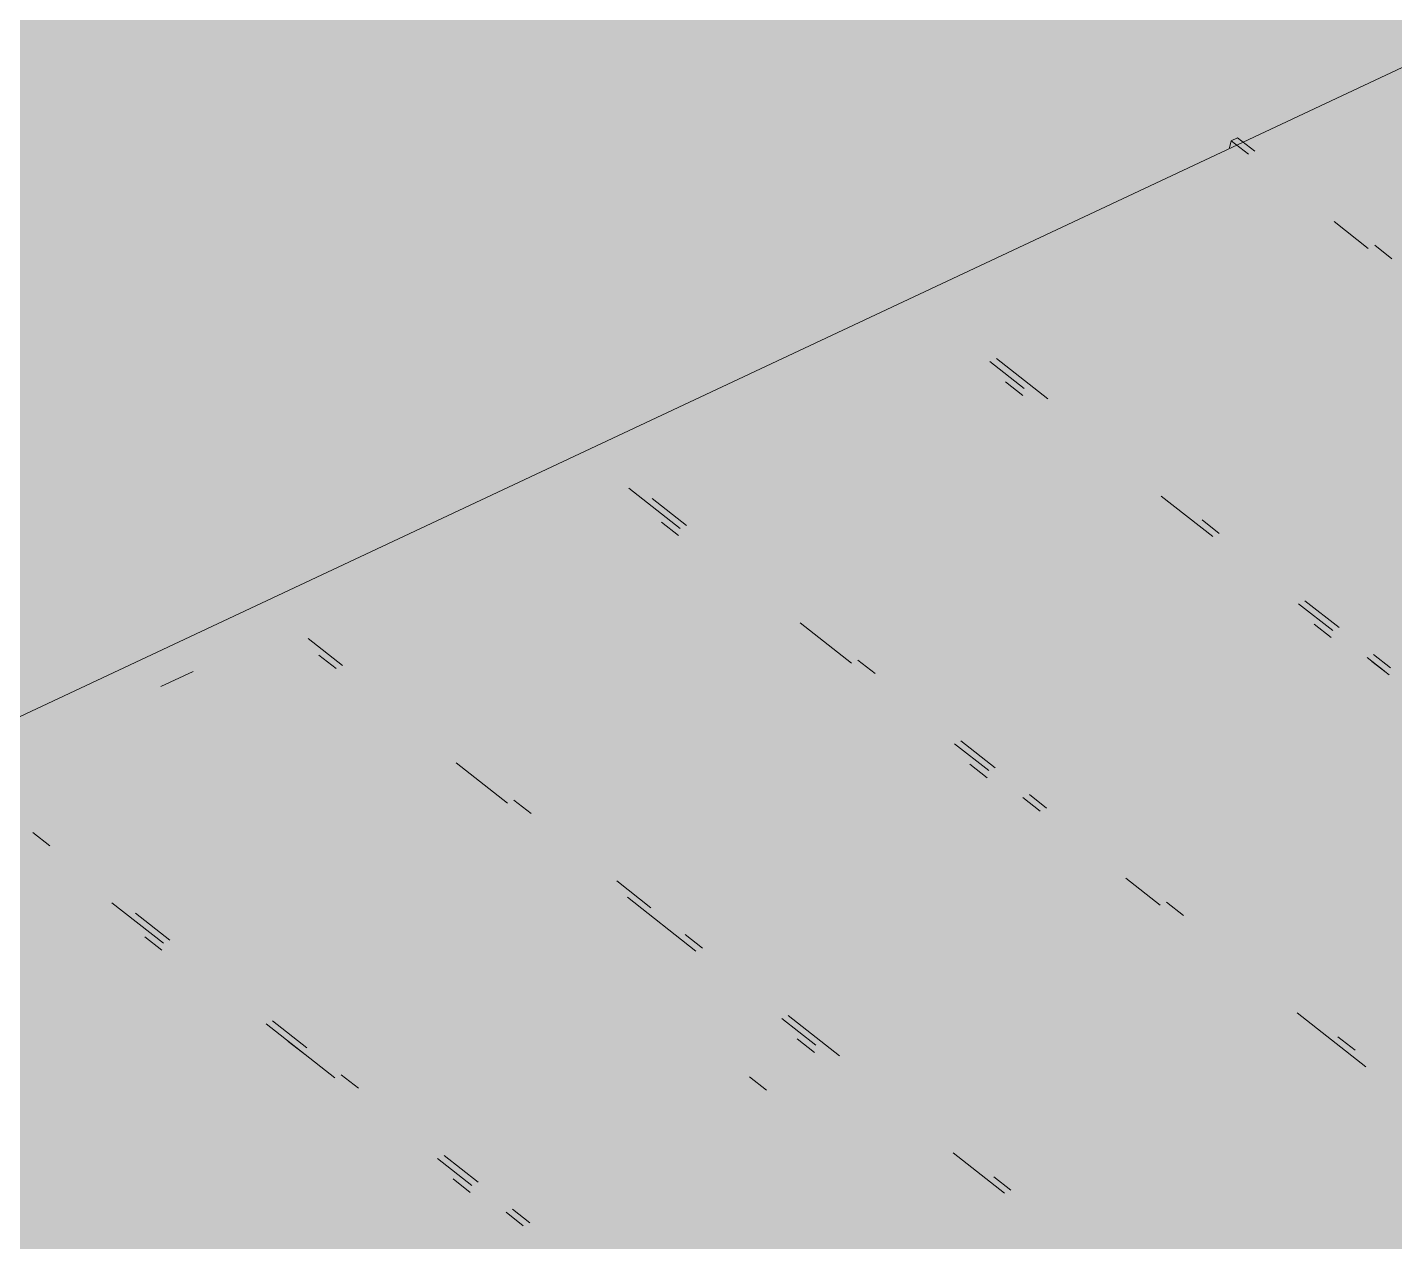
# Model space of a CAD drawing. Header units: millimetres. Extents: x 5 to 1315, y 5 to 292.
# Drawn here: x 1187.166 to 1189.825, y 81.026 to 83.386 of the extents above; entities that cross this region are included whole.
import ezdxf

# ---------------------------------------------------------------- set-up
doc = ezdxf.new("R2010")
doc.units = ezdxf.units.MM
doc.layers.add('EXISTING', color=7, linetype='Continuous')
doc.layers.add('IMAGES', color=7, linetype='Continuous')

# ---------------------------------------------------------------- blocks, each defined once
blk = doc.blocks.new('SHEET_03')
at = {"layer": 'EXISTING', "color": 250, "lineweight": 9}
for p, q in [((286.3719, 81.6806), (290.1862, 83.4713)), ((289.5037, 83.1522), (289.5067, 83.1659)), ((289.5067, 83.1659), (289.5192, 83.1717)), ((289.5067, 83.1659), (289.5401, 83.1397)), ((289.5526, 83.1456), (289.5192, 83.1717)), ((289.7067, 83.0089), (289.7734, 82.9566)), ((289.8192, 82.9363), (289.7858, 82.9625)), ((289.0377, 82.7366), (289.1043, 82.6843)), ((289.1501, 82.664), (289.0502, 82.7425)), ((289.1013, 82.6706), (289.0679, 82.6968)), ((288.3353, 82.4905), (288.4353, 82.412)), ((289.3709, 82.475), (289.4709, 82.3966)), ((288.4478, 82.4179), (288.3811, 82.4702)), ((288.4322, 82.3983), (288.3989, 82.4245)), ((289.4834, 82.4024), (289.4501, 82.4286)), ((289.6375, 82.2658), (289.7042, 82.2135)), ((289.7167, 82.2193), (289.65, 82.2716)), ((288.6686, 82.2289), (288.7686, 82.1504)), ((289.7011, 82.1998), (289.6678, 82.2259)), ((287.7787, 82.1456), (287.7121, 82.1979)), ((287.7329, 82.1659), (287.7663, 82.1397)), ((288.8144, 82.1301), (288.781, 82.1563)), ((289.7709, 82.1611), (289.8042, 82.135)), ((289.8136, 82.1272), (289.7803, 82.1533)), ((289.8167, 82.1408), (289.7833, 82.167)), ((287.4257, 82.1046), (287.4881, 82.1339)), ((288.9685, 81.9935), (289.0352, 81.9412)), ((289.0477, 81.947), (288.981, 81.9993)), ((287.9995, 81.9566), (288.0995, 81.8781)), ((289.0321, 81.9275), (288.9988, 81.9536)), ((289.1018, 81.8888), (289.1351, 81.8627)), ((289.1476, 81.8685), (289.1143, 81.8947)), ((288.1453, 81.8578), (288.112, 81.884)), ((287.2097, 81.7948), (287.1764, 81.821)), ((288.3786, 81.6747), (288.312, 81.7271)), ((289.3018, 81.7319), (289.3684, 81.6796)), ((287.3305, 81.6843), (287.4305, 81.6059)), ((288.3328, 81.695), (288.4661, 81.5904)), ((289.4142, 81.6593), (289.3809, 81.6854)), ((287.443, 81.6117), (287.3763, 81.664)), ((288.4786, 81.5963), (288.4453, 81.6224)), ((287.4274, 81.5922), (287.3941, 81.6183)), ((288.7452, 81.387), (288.6452, 81.4655)), ((289.635, 81.4703), (289.7684, 81.3657)), ((287.6304, 81.4489), (287.7637, 81.3443)), ((287.7096, 81.4024), (287.6429, 81.4548)), ((288.6327, 81.4596), (288.6994, 81.4073)), ((287.7065, 81.3888), (287.6732, 81.4149)), ((288.6963, 81.3936), (288.663, 81.4198)), ((289.7475, 81.3977), (289.7142, 81.4238)), ((287.8096, 81.324), (287.7762, 81.3501)), ((288.6032, 81.3198), (288.5699, 81.3459)), ((288.966, 81.198), (289.066, 81.1195)), ((287.9637, 81.1873), (288.0304, 81.135)), ((288.0428, 81.1409), (287.9762, 81.1932)), ((288.0273, 81.1213), (287.994, 81.1475)), ((289.0785, 81.1254), (289.0451, 81.1516)), ((288.1428, 81.0624), (288.1095, 81.0885)), ((288.097, 81.0827), (288.1303, 81.0565))]:
    blk.add_line(p, q, dxfattribs=at)
at = {"layer": 'IMAGES', "color": 7}
for points in [[(286.3473, 83.3856), (288.66, 83.3856), (286.3473, 83.482), (288.66, 83.482)], [(288.66, 83.3856), (288.7564, 83.3856), (288.66, 83.482), (288.7564, 83.482)], [(288.7564, 83.3856), (289.3345, 83.3856), (288.7564, 83.482), (289.3345, 83.482)], [(289.3345, 83.3856), (289.5273, 83.3856), (289.3345, 83.482), (289.5273, 83.482)], [(289.5273, 83.3856), (289.6236, 83.3856), (289.5273, 83.482), (289.6236, 83.482)], [(289.6236, 83.3856), (289.8164, 83.3856), (289.6236, 83.482), (289.8164, 83.482)], [(289.8164, 83.3856), (290.0091, 83.3856), (289.8164, 83.482), (290.0091, 83.482)], [(286.1545, 83.2892), (289.1418, 83.2892), (286.1545, 83.3856), (289.1418, 83.3856)], [(289.1418, 83.2892), (289.2382, 83.2892), (289.1418, 83.3856), (289.2382, 83.3856)], [(289.2382, 83.2892), (289.3345, 83.2892), (289.2382, 83.3856), (289.3345, 83.3856)], [(289.3345, 83.2892), (289.4309, 83.2892), (289.3345, 83.3856), (289.4309, 83.3856)], [(289.4309, 83.2892), (289.72, 83.2892), (289.4309, 83.3856), (289.72, 83.3856)], [(289.72, 83.2892), (289.9127, 83.2892), (289.72, 83.3856), (289.9127, 83.3856)], [(285.9618, 83.1928), (289.1418, 83.1928), (285.9618, 83.2892), (289.1418, 83.2892)], [(289.1418, 83.1928), (289.2382, 83.1928), (289.1418, 83.2892), (289.2382, 83.2892)], [(289.2382, 83.0964), (289.3345, 83.0964), (289.2382, 83.2892), (289.3345, 83.2892)], [(289.3345, 83.1928), (289.5273, 83.1928), (289.3345, 83.2892), (289.5273, 83.2892)], [(289.5273, 83.1928), (289.6236, 83.1928), (289.5273, 83.2892), (289.6236, 83.2892)], [(289.6236, 83.1928), (289.72, 83.1928), (289.6236, 83.2892), (289.72, 83.2892)], [(289.72, 83.1928), (289.8164, 83.1928), (289.72, 83.2892), (289.8164, 83.2892)], [(289.8164, 83.1928), (289.9127, 83.1928), (289.8164, 83.2892), (289.9127, 83.2892)], [(285.7691, 83.0964), (288.9491, 83.0964), (285.7691, 83.1928), (288.9491, 83.1928)], [(288.9491, 83.0964), (289.0455, 83.0964), (288.9491, 83.1928), (289.0455, 83.1928)], [(289.0455, 83.0964), (289.1418, 83.0964), (289.0455, 83.1928), (289.1418, 83.1928)], [(289.1418, 83.0964), (289.2382, 83.0964), (289.1418, 83.1928), (289.2382, 83.1928)], [(289.3345, 83.0964), (289.4309, 83.0964), (289.3345, 83.1928), (289.4309, 83.1928)], [(289.4309, 83.0964), (289.5273, 83.0964), (289.4309, 83.1928), (289.5273, 83.1928)], [(289.5273, 83.0964), (289.6236, 83.0964), (289.5273, 83.1928), (289.6236, 83.1928)], [(289.6236, 83.0964), (289.72, 83.0964), (289.6236, 83.1928), (289.72, 83.1928)], [(289.72, 83.0964), (289.8164, 83.0964), (289.72, 83.1928), (289.8164, 83.1928)], [(289.8164, 83.0964), (289.9127, 83.0964), (289.8164, 83.1928), (289.9127, 83.1928)], [(285.5764, 83), (288.8527, 83), (285.5764, 83.0964), (288.8527, 83.0964)], [(288.8527, 83), (288.9491, 83), (288.8527, 83.0964), (288.9491, 83.0964)], [(288.9491, 83), (289.0455, 83), (288.9491, 83.0964), (289.0455, 83.0964)], [(289.0455, 83), (289.1418, 83), (289.0455, 83.0964), (289.1418, 83.0964)], [(289.1418, 83), (289.3345, 83), (289.1418, 83.0964), (289.3345, 83.0964)], [(289.3345, 83), (289.4309, 83), (289.3345, 83.0964), (289.4309, 83.0964)], [(289.4309, 83), (289.5273, 83), (289.4309, 83.0964), (289.5273, 83.0964)], [(289.5273, 83), (289.6236, 83), (289.5273, 83.0964), (289.6236, 83.0964)], [(289.6236, 83), (289.72, 83), (289.6236, 83.0964), (289.72, 83.0964)], [(289.72, 83), (289.8164, 83), (289.72, 83.0964), (289.8164, 83.0964)], [(289.8164, 83), (290.3945, 83), (289.8164, 83.0964), (290.3945, 83.0964)], [(285.3836, 82.9036), (288.5636, 82.9036), (285.3836, 83), (288.5636, 83)], [(288.5636, 82.9036), (288.66, 82.9036), (288.5636, 83), (288.66, 83)], [(288.66, 82.9036), (288.7564, 82.9036), (288.66, 83), (288.7564, 83)], [(288.7564, 82.9036), (288.8527, 82.9036), (288.7564, 83), (288.8527, 83)], [(288.8527, 82.9036), (288.9491, 82.9036), (288.8527, 83), (288.9491, 83)], [(288.9491, 82.9036), (289.0455, 82.9036), (288.9491, 83), (289.0455, 83)], [(289.0455, 82.9036), (289.1418, 82.9036), (289.0455, 83), (289.1418, 83)], [(289.1418, 82.9036), (289.2382, 82.9036), (289.1418, 83), (289.2382, 83)], [(289.2382, 82.9036), (289.3345, 82.9036), (289.2382, 83), (289.3345, 83)], [(289.3345, 82.9036), (289.4309, 82.9036), (289.3345, 83), (289.4309, 83)], [(289.4309, 82.9036), (289.5273, 82.9036), (289.4309, 83), (289.5273, 83)], [(289.5273, 82.9036), (289.6236, 82.9036), (289.5273, 83), (289.6236, 83)], [(289.6236, 82.9036), (289.8164, 82.9036), (289.6236, 83), (289.8164, 83)], [(289.8164, 82.8072), (289.9127, 82.8072), (289.8164, 83), (289.9127, 83)], [(285.1909, 82.8072), (288.5636, 82.8072), (285.1909, 82.9036), (288.5636, 82.9036)], [(288.5636, 82.7108), (288.66, 82.7108), (288.5636, 82.9036), (288.66, 82.9036)], [(288.66, 82.8072), (288.7564, 82.8072), (288.66, 82.9036), (288.7564, 82.9036)], [(288.7564, 82.8072), (288.8527, 82.8072), (288.7564, 82.9036), (288.8527, 82.9036)], [(288.8527, 82.8072), (288.9491, 82.8072), (288.8527, 82.9036), (288.9491, 82.9036)], [(288.9491, 82.8072), (289.0455, 82.8072), (288.9491, 82.9036), (289.0455, 82.9036)], [(289.0455, 82.8072), (289.2382, 82.8072), (289.0455, 82.9036), (289.2382, 82.9036)], [(289.2382, 82.8072), (289.3345, 82.8072), (289.2382, 82.9036), (289.3345, 82.9036)], [(289.3345, 82.8072), (289.6236, 82.8072), (289.3345, 82.9036), (289.6236, 82.9036)], [(289.6236, 82.8072), (289.72, 82.8072), (289.6236, 82.9036), (289.72, 82.9036)], [(289.72, 82.8072), (289.8164, 82.8072), (289.72, 82.9036), (289.8164, 82.9036)], [(284.9982, 82.7108), (288.1782, 82.7108), (284.9982, 82.8072), (288.1782, 82.8072)], [(288.1782, 82.7108), (288.3709, 82.7108), (288.1782, 82.8072), (288.3709, 82.8072)], [(288.3709, 82.7108), (288.4673, 82.7108), (288.3709, 82.8072), (288.4673, 82.8072)], [(288.4673, 82.7108), (288.5636, 82.7108), (288.4673, 82.8072), (288.5636, 82.8072)], [(288.66, 82.7108), (288.7564, 82.7108), (288.66, 82.8072), (288.7564, 82.8072)], [(288.7564, 82.7108), (288.8527, 82.7108), (288.7564, 82.8072), (288.8527, 82.8072)], [(288.8527, 82.7108), (288.9491, 82.7108), (288.8527, 82.8072), (288.9491, 82.8072)], [(288.9491, 82.7108), (289.0455, 82.7108), (288.9491, 82.8072), (289.0455, 82.8072)], [(289.0455, 82.7108), (289.1418, 82.7108), (289.0455, 82.8072), (289.1418, 82.8072)], [(289.1418, 82.7108), (289.2382, 82.7108), (289.1418, 82.8072), (289.2382, 82.8072)], [(289.2382, 82.7108), (289.8164, 82.7108), (289.2382, 82.8072), (289.8164, 82.8072)], [(289.8164, 82.7108), (289.9127, 82.7108), (289.8164, 82.8072), (289.9127, 82.8072)], [(284.7091, 82.6144), (287.9855, 82.6144), (284.7091, 82.7108), (287.9855, 82.7108)], [(287.9855, 82.6144), (288.0818, 82.6144), (287.9855, 82.7108), (288.0818, 82.7108)], [(288.0818, 82.6144), (288.1782, 82.6144), (288.0818, 82.7108), (288.1782, 82.7108)], [(288.1782, 82.6144), (288.2745, 82.6144), (288.1782, 82.7108), (288.2745, 82.7108)], [(288.2745, 82.6144), (288.3709, 82.6144), (288.2745, 82.7108), (288.3709, 82.7108)], [(288.3709, 82.6144), (288.4673, 82.6144), (288.3709, 82.7108), (288.4673, 82.7108)], [(288.4673, 82.6144), (288.66, 82.6144), (288.4673, 82.7108), (288.66, 82.7108)], [(288.66, 82.6144), (288.7564, 82.6144), (288.66, 82.7108), (288.7564, 82.7108)], [(288.7564, 82.6144), (288.8527, 82.6144), (288.7564, 82.7108), (288.8527, 82.7108)], [(288.8527, 82.6144), (288.9491, 82.6144), (288.8527, 82.7108), (288.9491, 82.7108)], [(288.9491, 82.6144), (289.0455, 82.6144), (288.9491, 82.7108), (289.0455, 82.7108)], [(289.0455, 82.6144), (289.2382, 82.6144), (289.0455, 82.7108), (289.2382, 82.7108)], [(289.2382, 82.6144), (289.3345, 82.6144), (289.2382, 82.7108), (289.3345, 82.7108)], [(289.3345, 82.6144), (289.4309, 82.6144), (289.3345, 82.7108), (289.4309, 82.7108)], [(289.4309, 82.6144), (289.9127, 82.6144), (289.4309, 82.7108), (289.9127, 82.7108)], [(284.6127, 82.518), (287.7927, 82.518), (284.6127, 82.6144), (287.7927, 82.6144)], [(287.7927, 82.518), (287.8891, 82.518), (287.7927, 82.6144), (287.8891, 82.6144)], [(287.8891, 82.518), (287.9855, 82.518), (287.8891, 82.6144), (287.9855, 82.6144)], [(287.9855, 82.518), (288.1782, 82.518), (287.9855, 82.6144), (288.1782, 82.6144)], [(288.1782, 82.518), (288.3709, 82.518), (288.1782, 82.6144), (288.3709, 82.6144)], [(288.3709, 82.518), (288.5636, 82.518), (288.3709, 82.6144), (288.5636, 82.6144)], [(288.5636, 82.518), (288.66, 82.518), (288.5636, 82.6144), (288.66, 82.6144)], [(288.66, 82.518), (288.7564, 82.518), (288.66, 82.6144), (288.7564, 82.6144)], [(288.7564, 82.518), (288.9491, 82.518), (288.7564, 82.6144), (288.9491, 82.6144)], [(288.9491, 82.518), (289.0455, 82.518), (288.9491, 82.6144), (289.0455, 82.6144)], [(289.0455, 82.518), (289.1418, 82.518), (289.0455, 82.6144), (289.1418, 82.6144)], [(289.1418, 82.518), (289.2382, 82.518), (289.1418, 82.6144), (289.2382, 82.6144)], [(289.2382, 82.4216), (289.3345, 82.4216), (289.2382, 82.6144), (289.3345, 82.6144)], [(289.3345, 82.518), (289.4309, 82.518), (289.3345, 82.6144), (289.4309, 82.6144)], [(289.4309, 82.518), (289.5273, 82.518), (289.4309, 82.6144), (289.5273, 82.6144)], [(289.5273, 82.518), (290.0091, 82.518), (289.5273, 82.6144), (290.0091, 82.6144)], [(284.3236, 82.4216), (287.5036, 82.4216), (284.3236, 82.518), (287.5036, 82.518)], [(287.5036, 82.4216), (287.6, 82.4216), (287.5036, 82.518), (287.6, 82.518)], [(287.6, 82.4216), (287.7927, 82.4216), (287.6, 82.518), (287.7927, 82.518)], [(287.7927, 82.4216), (287.8891, 82.4216), (287.7927, 82.518), (287.8891, 82.518)], [(287.8891, 82.4216), (287.9855, 82.4216), (287.8891, 82.518), (287.9855, 82.518)], [(287.9855, 82.4216), (288.0818, 82.4216), (287.9855, 82.518), (288.0818, 82.518)], [(288.0818, 82.4216), (288.1782, 82.4216), (288.0818, 82.518), (288.1782, 82.518)], [(288.1782, 82.4216), (288.2745, 82.4216), (288.1782, 82.518), (288.2745, 82.518)], [(288.2745, 82.4216), (288.3709, 82.4216), (288.2745, 82.518), (288.3709, 82.518)], [(288.3709, 82.4216), (288.4673, 82.4216), (288.3709, 82.518), (288.4673, 82.518)], [(288.4673, 82.4216), (288.5636, 82.4216), (288.4673, 82.518), (288.5636, 82.518)], [(288.5636, 82.4216), (288.66, 82.4216), (288.5636, 82.518), (288.66, 82.518)], [(288.66, 82.4216), (289.1418, 82.4216), (288.66, 82.518), (289.1418, 82.518)], [(289.1418, 82.4216), (289.2382, 82.4216), (289.1418, 82.518), (289.2382, 82.518)], [(289.3345, 82.4216), (289.4309, 82.4216), (289.3345, 82.518), (289.4309, 82.518)], [(289.4309, 82.4216), (289.5273, 82.4216), (289.4309, 82.518), (289.5273, 82.518)], [(289.5273, 82.4216), (289.6236, 82.4216), (289.5273, 82.518), (289.6236, 82.518)], [(289.6236, 82.4216), (290.1055, 82.4216), (289.6236, 82.518), (290.1055, 82.518)], [(284.2273, 82.3252), (287.5036, 82.3252), (284.2273, 82.4216), (287.5036, 82.4216)], [(287.5036, 82.3252), (287.6964, 82.3252), (287.5036, 82.4216), (287.6964, 82.4216)], [(287.6964, 82.3252), (287.7927, 82.3252), (287.6964, 82.4216), (287.7927, 82.4216)], [(287.7927, 82.3252), (287.8891, 82.3252), (287.7927, 82.4216), (287.8891, 82.4216)], [(287.8891, 82.3252), (287.9855, 82.3252), (287.8891, 82.4216), (287.9855, 82.4216)], [(287.9855, 82.3252), (288.0818, 82.3252), (287.9855, 82.4216), (288.0818, 82.4216)], [(288.0818, 82.3252), (288.1782, 82.3252), (288.0818, 82.4216), (288.1782, 82.4216)], [(288.1782, 82.3252), (288.3709, 82.3252), (288.1782, 82.4216), (288.3709, 82.4216)], [(288.3709, 82.3252), (288.5636, 82.3252), (288.3709, 82.4216), (288.5636, 82.4216)], [(288.5636, 82.3252), (288.66, 82.3252), (288.5636, 82.4216), (288.66, 82.4216)], [(288.66, 82.3252), (288.7564, 82.3252), (288.66, 82.4216), (288.7564, 82.4216)], [(288.7564, 82.3252), (289.2382, 82.3252), (288.7564, 82.4216), (289.2382, 82.4216)], [(289.2382, 82.3252), (289.3345, 82.3252), (289.2382, 82.4216), (289.3345, 82.4216)], [(289.3345, 82.3252), (289.4309, 82.3252), (289.3345, 82.4216), (289.4309, 82.4216)], [(289.4309, 82.3252), (289.6236, 82.3252), (289.4309, 82.4216), (289.6236, 82.4216)], [(289.6236, 82.3252), (289.72, 82.3252), (289.6236, 82.4216), (289.72, 82.4216)], [(289.72, 82.3252), (289.8164, 82.3252), (289.72, 82.4216), (289.8164, 82.4216)], [(289.8164, 82.3252), (290.2982, 82.3252), (289.8164, 82.4216), (290.2982, 82.4216)], [(284.0345, 82.2288), (287.2145, 82.2288), (284.0345, 82.3252), (287.2145, 82.3252)], [(287.2145, 82.2288), (287.3109, 82.2288), (287.2145, 82.3252), (287.3109, 82.3252)], [(287.3109, 82.2288), (287.4073, 82.2288), (287.3109, 82.3252), (287.4073, 82.3252)], [(287.4073, 82.2288), (287.6, 82.2288), (287.4073, 82.3252), (287.6, 82.3252)], [(287.6, 82.2288), (287.6964, 82.2288), (287.6, 82.3252), (287.6964, 82.3252)], [(287.6964, 82.2288), (287.7927, 82.2288), (287.6964, 82.3252), (287.7927, 82.3252)], [(287.7927, 82.2288), (287.8891, 82.2288), (287.7927, 82.3252), (287.8891, 82.3252)], [(287.8891, 82.2288), (287.9855, 82.2288), (287.8891, 82.3252), (287.9855, 82.3252)], [(287.9855, 82.2288), (288.0818, 82.2288), (287.9855, 82.3252), (288.0818, 82.3252)], [(288.0818, 82.2288), (288.1782, 82.2288), (288.0818, 82.3252), (288.1782, 82.3252)], [(288.1782, 82.2288), (288.3709, 82.2288), (288.1782, 82.3252), (288.3709, 82.3252)], [(288.3709, 82.2288), (288.4673, 82.2288), (288.3709, 82.3252), (288.4673, 82.3252)], [(288.4673, 82.2288), (288.5636, 82.2288), (288.4673, 82.3252), (288.5636, 82.3252)], [(288.5636, 82.2288), (288.66, 82.2288), (288.5636, 82.3252), (288.66, 82.3252)], [(288.66, 82.2288), (288.7564, 82.2288), (288.66, 82.3252), (288.7564, 82.3252)], [(288.7564, 82.2288), (289.4309, 82.2288), (288.7564, 82.3252), (289.4309, 82.3252)], [(289.4309, 82.2288), (289.5273, 82.2288), (289.4309, 82.3252), (289.5273, 82.3252)], [(289.5273, 82.2288), (289.6236, 82.2288), (289.5273, 82.3252), (289.6236, 82.3252)], [(289.6236, 82.2288), (289.72, 82.2288), (289.6236, 82.3252), (289.72, 82.3252)], [(289.72, 82.2288), (289.8164, 82.2288), (289.72, 82.3252), (289.8164, 82.3252)], [(289.8164, 82.2288), (289.9127, 82.2288), (289.8164, 82.3252), (289.9127, 82.3252)], [(287.0218, 82.1324), (287.2145, 82.1324), (287.0218, 82.2288), (287.2145, 82.2288)], [(287.2145, 82.1324), (287.3109, 82.1324), (287.2145, 82.2288), (287.3109, 82.2288)], [(287.3109, 82.1324), (287.4073, 82.1324), (287.3109, 82.2288), (287.4073, 82.2288)], [(287.4073, 82.1324), (287.5036, 82.1324), (287.4073, 82.2288), (287.5036, 82.2288)], [(287.5036, 82.1324), (287.6, 82.1324), (287.5036, 82.2288), (287.6, 82.2288)], [(287.6, 82.1324), (287.6964, 82.1324), (287.6, 82.2288), (287.6964, 82.2288)], [(287.6964, 82.1324), (287.7927, 82.1324), (287.6964, 82.2288), (287.7927, 82.2288)], [(287.7927, 82.1324), (287.8891, 82.1324), (287.7927, 82.2288), (287.8891, 82.2288)], [(287.8891, 82.1324), (287.9855, 82.1324), (287.8891, 82.2288), (287.9855, 82.2288)], [(287.9855, 82.1324), (288.4673, 82.1324), (287.9855, 82.2288), (288.4673, 82.2288)], [(288.4673, 82.1324), (288.5636, 82.1324), (288.4673, 82.2288), (288.5636, 82.2288)], [(288.5636, 82.1324), (288.66, 82.1324), (288.5636, 82.2288), (288.66, 82.2288)], [(288.66, 82.1324), (288.8527, 82.1324), (288.66, 82.2288), (288.8527, 82.2288)], [(288.8527, 82.1324), (288.9491, 82.1324), (288.8527, 82.2288), (288.9491, 82.2288)], [(288.9491, 82.1324), (289.5273, 82.1324), (288.9491, 82.2288), (289.5273, 82.2288)], [(289.5273, 82.1324), (289.6236, 82.1324), (289.5273, 82.2288), (289.6236, 82.2288)], [(289.6236, 82.1324), (289.72, 82.1324), (289.6236, 82.2288), (289.72, 82.2288)], [(289.72, 82.1324), (289.8164, 82.1324), (289.72, 82.2288), (289.8164, 82.2288)], [(289.8164, 82.1324), (289.9127, 82.1324), (289.8164, 82.2288), (289.9127, 82.2288)], [(287.1182, 82.036), (287.2145, 82.036), (287.1182, 82.1324), (287.2145, 82.1324)], [(287.2145, 82.036), (287.3109, 82.036), (287.2145, 82.1324), (287.3109, 82.1324)], [(287.3109, 82.036), (287.4073, 82.036), (287.3109, 82.1324), (287.4073, 82.1324)], [(287.4073, 82.036), (287.5036, 82.036), (287.4073, 82.1324), (287.5036, 82.1324)], [(287.5036, 82.036), (287.6964, 82.036), (287.5036, 82.1324), (287.6964, 82.1324)], [(287.6964, 82.036), (287.8891, 82.036), (287.6964, 82.1324), (287.8891, 82.1324)], [(287.8891, 82.036), (287.9855, 82.036), (287.8891, 82.1324), (287.9855, 82.1324)], [(287.9855, 82.036), (288.0818, 82.036), (287.9855, 82.1324), (288.0818, 82.1324)], [(288.0818, 82.036), (288.66, 82.036), (288.0818, 82.1324), (288.66, 82.1324)], [(288.66, 82.036), (288.7564, 82.036), (288.66, 82.1324), (288.7564, 82.1324)], [(288.7564, 82.036), (288.9491, 82.036), (288.7564, 82.1324), (288.9491, 82.1324)], [(288.9491, 82.036), (289.1418, 82.036), (288.9491, 82.1324), (289.1418, 82.1324)], [(289.1418, 82.036), (289.6236, 82.036), (289.1418, 82.1324), (289.6236, 82.1324)], [(289.6236, 82.036), (289.72, 82.036), (289.6236, 82.1324), (289.72, 82.1324)], [(289.72, 82.036), (289.8164, 82.036), (289.72, 82.1324), (289.8164, 82.1324)], [(289.8164, 82.036), (289.9127, 82.036), (289.8164, 82.1324), (289.9127, 82.1324)], [(287.1182, 81.9396), (287.2145, 81.9396), (287.1182, 82.036), (287.2145, 82.036)], [(287.2145, 81.9396), (287.5036, 81.9396), (287.2145, 82.036), (287.5036, 82.036)], [(287.5036, 81.9396), (287.6, 81.9396), (287.5036, 82.036), (287.6, 82.036)], [(287.6, 81.9396), (287.6964, 81.9396), (287.6, 82.036), (287.6964, 82.036)], [(287.6964, 81.9396), (287.7927, 81.9396), (287.6964, 82.036), (287.7927, 82.036)], [(287.7927, 81.9396), (287.8891, 81.9396), (287.7927, 82.036), (287.8891, 82.036)], [(287.8891, 81.9396), (287.9855, 81.9396), (287.8891, 82.036), (287.9855, 82.036)], [(287.9855, 81.9396), (288.0818, 81.9396), (287.9855, 82.036), (288.0818, 82.036)], [(288.0818, 81.9396), (288.1782, 81.9396), (288.0818, 82.036), (288.1782, 82.036)], [(288.1782, 81.9396), (288.7564, 81.9396), (288.1782, 82.036), (288.7564, 82.036)], [(288.7564, 81.9396), (288.8527, 81.9396), (288.7564, 82.036), (288.8527, 82.036)], [(288.8527, 81.9396), (288.9491, 81.9396), (288.8527, 82.036), (288.9491, 82.036)], [(288.9491, 81.9396), (289.0455, 81.9396), (288.9491, 82.036), (289.0455, 82.036)], [(289.0455, 81.9396), (289.1418, 81.9396), (289.0455, 82.036), (289.1418, 82.036)], [(289.1418, 81.9396), (289.2382, 81.9396), (289.1418, 82.036), (289.2382, 82.036)], [(289.2382, 81.9396), (289.72, 81.9396), (289.2382, 82.036), (289.72, 82.036)], [(289.72, 81.9396), (289.8164, 81.9396), (289.72, 82.036), (289.8164, 82.036)], [(289.8164, 81.9396), (289.9127, 81.9396), (289.8164, 82.036), (289.9127, 82.036)], [(287.1182, 81.8432), (287.2145, 81.8432), (287.1182, 81.9396), (287.2145, 81.9396)], [(287.2145, 81.8432), (287.3109, 81.8432), (287.2145, 81.9396), (287.3109, 81.9396)], [(287.3109, 81.8432), (287.5036, 81.8432), (287.3109, 81.9396), (287.5036, 81.9396)], [(287.5036, 81.8432), (287.6, 81.8432), (287.5036, 81.9396), (287.6, 81.9396)], [(287.6, 81.8432), (287.6964, 81.8432), (287.6, 81.9396), (287.6964, 81.9396)], [(287.6964, 81.8432), (287.7927, 81.8432), (287.6964, 81.9396), (287.7927, 81.9396)], [(287.7927, 81.8432), (287.8891, 81.8432), (287.7927, 81.9396), (287.8891, 81.9396)], [(287.8891, 81.8432), (287.9855, 81.8432), (287.8891, 81.9396), (287.9855, 81.9396)], [(287.9855, 81.8432), (288.0818, 81.8432), (287.9855, 81.9396), (288.0818, 81.9396)], [(288.0818, 81.8432), (288.1782, 81.8432), (288.0818, 81.9396), (288.1782, 81.9396)], [(288.1782, 81.8432), (288.2745, 81.8432), (288.1782, 81.9396), (288.2745, 81.9396)], [(288.2745, 81.8432), (288.8527, 81.8432), (288.2745, 81.9396), (288.8527, 81.9396)], [(288.8527, 81.8432), (288.9491, 81.8432), (288.8527, 81.9396), (288.9491, 81.9396)], [(288.9491, 81.8432), (289.0455, 81.8432), (288.9491, 81.9396), (289.0455, 81.9396)], [(289.0455, 81.8432), (289.1418, 81.8432), (289.0455, 81.9396), (289.1418, 81.9396)], [(289.1418, 81.8432), (289.2382, 81.8432), (289.1418, 81.9396), (289.2382, 81.9396)], [(289.2382, 81.8432), (289.3345, 81.8432), (289.2382, 81.9396), (289.3345, 81.9396)], [(289.3345, 81.8432), (289.8164, 81.8432), (289.3345, 81.9396), (289.8164, 81.9396)], [(289.8164, 81.8432), (289.9127, 81.8432), (289.8164, 81.9396), (289.9127, 81.9396)], [(287.1182, 81.7468), (287.2145, 81.7468), (287.1182, 81.8432), (287.2145, 81.8432)], [(287.2145, 81.7468), (287.3109, 81.7468), (287.2145, 81.8432), (287.3109, 81.8432)], [(287.3109, 81.7468), (287.4073, 81.7468), (287.3109, 81.8432), (287.4073, 81.8432)], [(287.4073, 81.7468), (287.5036, 81.7468), (287.4073, 81.8432), (287.5036, 81.8432)], [(287.5036, 81.7468), (287.6, 81.7468), (287.5036, 81.8432), (287.6, 81.8432)], [(287.6, 81.7468), (287.6964, 81.7468), (287.6, 81.8432), (287.6964, 81.8432)], [(287.6964, 81.7468), (287.7927, 81.7468), (287.6964, 81.8432), (287.7927, 81.8432)], [(287.7927, 81.7468), (287.9855, 81.7468), (287.7927, 81.8432), (287.9855, 81.8432)], [(287.9855, 81.7468), (288.0818, 81.7468), (287.9855, 81.8432), (288.0818, 81.8432)], [(288.0818, 81.7468), (288.1782, 81.7468), (288.0818, 81.8432), (288.1782, 81.8432)], [(288.1782, 81.7468), (288.2745, 81.7468), (288.1782, 81.8432), (288.2745, 81.8432)], [(288.2745, 81.7468), (288.3709, 81.7468), (288.2745, 81.8432), (288.3709, 81.8432)], [(288.3709, 81.7468), (288.4673, 81.7468), (288.3709, 81.8432), (288.4673, 81.8432)], [(288.4673, 81.7468), (288.9491, 81.7468), (288.4673, 81.8432), (288.9491, 81.8432)], [(288.9491, 81.7468), (289.0455, 81.7468), (288.9491, 81.8432), (289.0455, 81.8432)], [(289.0455, 81.7468), (289.1418, 81.7468), (289.0455, 81.8432), (289.1418, 81.8432)], [(289.1418, 81.7468), (289.3345, 81.7468), (289.1418, 81.8432), (289.3345, 81.8432)], [(289.3345, 81.7468), (289.4309, 81.7468), (289.3345, 81.8432), (289.4309, 81.8432)], [(289.4309, 81.7468), (289.5273, 81.7468), (289.4309, 81.8432), (289.5273, 81.8432)], [(289.5273, 81.7468), (290.0091, 81.7468), (289.5273, 81.8432), (290.0091, 81.8432)], [(287.1182, 81.6504), (287.2145, 81.6504), (287.1182, 81.7468), (287.2145, 81.7468)], [(287.2145, 81.6504), (287.4073, 81.6504), (287.2145, 81.7468), (287.4073, 81.7468)], [(287.4073, 81.6504), (287.5036, 81.6504), (287.4073, 81.7468), (287.5036, 81.7468)], [(287.5036, 81.6504), (287.6, 81.6504), (287.5036, 81.7468), (287.6, 81.7468)], [(287.6, 81.6504), (287.6964, 81.6504), (287.6, 81.7468), (287.6964, 81.7468)], [(287.6964, 81.6504), (287.7927, 81.6504), (287.6964, 81.7468), (287.7927, 81.7468)], [(287.7927, 81.6504), (287.8891, 81.6504), (287.7927, 81.7468), (287.8891, 81.7468)], [(287.8891, 81.6504), (287.9855, 81.6504), (287.8891, 81.7468), (287.9855, 81.7468)], [(287.9855, 81.6504), (288.0818, 81.6504), (287.9855, 81.7468), (288.0818, 81.7468)], [(288.0818, 81.6504), (288.1782, 81.6504), (288.0818, 81.7468), (288.1782, 81.7468)], [(288.1782, 81.6504), (288.2745, 81.6504), (288.1782, 81.7468), (288.2745, 81.7468)], [(288.2745, 81.6504), (288.3709, 81.6504), (288.2745, 81.7468), (288.3709, 81.7468)], [(288.3709, 81.6504), (288.4673, 81.6504), (288.3709, 81.7468), (288.4673, 81.7468)], [(288.4673, 81.6504), (288.5636, 81.6504), (288.4673, 81.7468), (288.5636, 81.7468)], [(288.5636, 81.6504), (289.0455, 81.6504), (288.5636, 81.7468), (289.0455, 81.7468)], [(289.0455, 81.6504), (289.1418, 81.6504), (289.0455, 81.7468), (289.1418, 81.7468)], [(289.1418, 81.6504), (289.2382, 81.6504), (289.1418, 81.7468), (289.2382, 81.7468)], [(289.2382, 81.6504), (289.3345, 81.6504), (289.2382, 81.7468), (289.3345, 81.7468)], [(289.3345, 81.6504), (289.4309, 81.6504), (289.3345, 81.7468), (289.4309, 81.7468)], [(289.4309, 81.6504), (289.5273, 81.6504), (289.4309, 81.7468), (289.5273, 81.7468)], [(289.5273, 81.6504), (289.6236, 81.6504), (289.5273, 81.7468), (289.6236, 81.7468)], [(289.6236, 81.6504), (290.1055, 81.6504), (289.6236, 81.7468), (290.1055, 81.7468)], [(286.8291, 81.554), (287.2145, 81.554), (286.8291, 81.6504), (287.2145, 81.6504)], [(287.2145, 81.554), (287.3109, 81.554), (287.2145, 81.6504), (287.3109, 81.6504)], [(287.3109, 81.554), (287.5036, 81.554), (287.3109, 81.6504), (287.5036, 81.6504)], [(287.5036, 81.554), (287.6, 81.554), (287.5036, 81.6504), (287.6, 81.6504)], [(287.6, 81.554), (287.6964, 81.554), (287.6, 81.6504), (287.6964, 81.6504)], [(287.6964, 81.554), (287.7927, 81.554), (287.6964, 81.6504), (287.7927, 81.6504)], [(287.7927, 81.554), (287.8891, 81.554), (287.7927, 81.6504), (287.8891, 81.6504)], [(287.8891, 81.554), (287.9855, 81.554), (287.8891, 81.6504), (287.9855, 81.6504)], [(287.9855, 81.554), (288.0818, 81.554), (287.9855, 81.6504), (288.0818, 81.6504)], [(288.0818, 81.554), (288.1782, 81.554), (288.0818, 81.6504), (288.1782, 81.6504)], [(288.1782, 81.554), (288.2745, 81.554), (288.1782, 81.6504), (288.2745, 81.6504)], [(288.2745, 81.554), (288.3709, 81.554), (288.2745, 81.6504), (288.3709, 81.6504)], [(288.3709, 81.554), (288.4673, 81.554), (288.3709, 81.6504), (288.4673, 81.6504)], [(288.4673, 81.554), (288.5636, 81.554), (288.4673, 81.6504), (288.5636, 81.6504)], [(288.5636, 81.554), (288.66, 81.554), (288.5636, 81.6504), (288.66, 81.6504)], [(288.66, 81.554), (289.2382, 81.554), (288.66, 81.6504), (289.2382, 81.6504)], [(289.2382, 81.554), (289.3345, 81.554), (289.2382, 81.6504), (289.3345, 81.6504)], [(289.3345, 81.554), (289.5273, 81.554), (289.3345, 81.6504), (289.5273, 81.6504)], [(289.5273, 81.554), (289.6236, 81.554), (289.5273, 81.6504), (289.6236, 81.6504)], [(289.6236, 81.554), (290.2018, 81.554), (289.6236, 81.6504), (290.2018, 81.6504)], [(286.9255, 81.4576), (287.3109, 81.4576), (286.9255, 81.554), (287.3109, 81.554)], [(287.3109, 81.4576), (287.4073, 81.4576), (287.3109, 81.554), (287.4073, 81.554)], [(287.4073, 81.3612), (287.5036, 81.3612), (287.4073, 81.554), (287.5036, 81.554)], [(287.5036, 81.4576), (287.6, 81.4576), (287.5036, 81.554), (287.6, 81.554)], [(287.6, 81.3612), (287.6964, 81.3612), (287.6, 81.554), (287.6964, 81.554)], [(287.6964, 81.4576), (287.7927, 81.4576), (287.6964, 81.554), (287.7927, 81.554)], [(287.7927, 81.4576), (287.9855, 81.4576), (287.7927, 81.554), (287.9855, 81.554)], [(287.9855, 81.4576), (288.0818, 81.4576), (287.9855, 81.554), (288.0818, 81.554)], [(288.0818, 81.4576), (288.1782, 81.4576), (288.0818, 81.554), (288.1782, 81.554)], [(288.1782, 81.4576), (288.3709, 81.4576), (288.1782, 81.554), (288.3709, 81.554)], [(288.3709, 81.4576), (288.5636, 81.4576), (288.3709, 81.554), (288.5636, 81.554)], [(288.5636, 81.4576), (288.66, 81.4576), (288.5636, 81.554), (288.66, 81.554)], [(288.66, 81.4576), (288.7564, 81.4576), (288.66, 81.554), (288.7564, 81.554)], [(288.7564, 81.4576), (288.8527, 81.4576), (288.7564, 81.554), (288.8527, 81.554)], [(288.8527, 81.4576), (289.4309, 81.4576), (288.8527, 81.554), (289.4309, 81.554)], [(289.4309, 81.4576), (289.5273, 81.4576), (289.4309, 81.554), (289.5273, 81.554)], [(289.5273, 81.4576), (289.72, 81.4576), (289.5273, 81.554), (289.72, 81.554)], [(289.72, 81.4576), (290.2982, 81.4576), (289.72, 81.554), (290.2982, 81.554)], [(287.0218, 81.3612), (287.4073, 81.3612), (287.0218, 81.4576), (287.4073, 81.4576)], [(287.5036, 81.3612), (287.6, 81.3612), (287.5036, 81.4576), (287.6, 81.4576)], [(287.6964, 81.3612), (287.7927, 81.3612), (287.6964, 81.4576), (287.7927, 81.4576)], [(287.7927, 81.3612), (288.0818, 81.3612), (287.7927, 81.4576), (288.0818, 81.4576)], [(288.0818, 81.3612), (288.1782, 81.3612), (288.0818, 81.4576), (288.1782, 81.4576)], [(288.1782, 81.3612), (288.2745, 81.3612), (288.1782, 81.4576), (288.2745, 81.4576)], [(288.2745, 81.3612), (288.3709, 81.3612), (288.2745, 81.4576), (288.3709, 81.4576)], [(288.3709, 81.3612), (288.4673, 81.3612), (288.3709, 81.4576), (288.4673, 81.4576)], [(288.4673, 81.3612), (288.5636, 81.3612), (288.4673, 81.4576), (288.5636, 81.4576)], [(288.5636, 81.3612), (288.66, 81.3612), (288.5636, 81.4576), (288.66, 81.4576)], [(288.66, 81.3612), (288.7564, 81.3612), (288.66, 81.4576), (288.7564, 81.4576)], [(288.7564, 81.3612), (288.8527, 81.3612), (288.7564, 81.4576), (288.8527, 81.4576)], [(288.8527, 81.3612), (288.9491, 81.3612), (288.8527, 81.4576), (288.9491, 81.4576)], [(288.9491, 81.3612), (289.0455, 81.3612), (288.9491, 81.4576), (289.0455, 81.4576)], [(289.0455, 81.3612), (289.4309, 81.3612), (289.0455, 81.4576), (289.4309, 81.4576)], [(289.4309, 81.3612), (289.5273, 81.3612), (289.4309, 81.4576), (289.5273, 81.4576)], [(289.5273, 81.3612), (289.6236, 81.3612), (289.5273, 81.4576), (289.6236, 81.4576)], [(289.6236, 81.3612), (289.8164, 81.3612), (289.6236, 81.4576), (289.8164, 81.4576)], [(289.8164, 81.3612), (289.9127, 81.3612), (289.8164, 81.4576), (289.9127, 81.4576)], [(287.1182, 81.2648), (287.2145, 81.2648), (287.1182, 81.3612), (287.2145, 81.3612)], [(287.2145, 81.2648), (287.5036, 81.2648), (287.2145, 81.3612), (287.5036, 81.3612)], [(287.5036, 81.2648), (287.6964, 81.2648), (287.5036, 81.3612), (287.6964, 81.3612)], [(287.6964, 81.2648), (287.8891, 81.2648), (287.6964, 81.3612), (287.8891, 81.3612)], [(287.8891, 81.2648), (287.9855, 81.2648), (287.8891, 81.3612), (287.9855, 81.3612)], [(287.9855, 81.2648), (288.0818, 81.2648), (287.9855, 81.3612), (288.0818, 81.3612)], [(288.0818, 81.2648), (288.1782, 81.2648), (288.0818, 81.3612), (288.1782, 81.3612)], [(288.1782, 81.2648), (288.2745, 81.2648), (288.1782, 81.3612), (288.2745, 81.3612)], [(288.2745, 81.2648), (288.3709, 81.2648), (288.2745, 81.3612), (288.3709, 81.3612)], [(288.3709, 81.2648), (288.4673, 81.2648), (288.3709, 81.3612), (288.4673, 81.3612)], [(288.4673, 81.2648), (288.5636, 81.2648), (288.4673, 81.3612), (288.5636, 81.3612)], [(288.5636, 81.2648), (288.66, 81.2648), (288.5636, 81.3612), (288.66, 81.3612)], [(288.66, 81.2648), (288.8527, 81.2648), (288.66, 81.3612), (288.8527, 81.3612)], [(288.8527, 81.2648), (288.9491, 81.2648), (288.8527, 81.3612), (288.9491, 81.3612)], [(288.9491, 81.2648), (289.0455, 81.2648), (288.9491, 81.3612), (289.0455, 81.3612)], [(289.0455, 81.2648), (289.1418, 81.2648), (289.0455, 81.3612), (289.1418, 81.3612)], [(289.1418, 81.2648), (289.6236, 81.2648), (289.1418, 81.3612), (289.6236, 81.3612)], [(289.6236, 81.2648), (289.72, 81.2648), (289.6236, 81.3612), (289.72, 81.3612)], [(289.72, 81.2648), (289.8164, 81.2648), (289.72, 81.3612), (289.8164, 81.3612)], [(289.8164, 81.2648), (289.9127, 81.2648), (289.8164, 81.3612), (289.9127, 81.3612)], [(287.1182, 81.1684), (287.2145, 81.1684), (287.1182, 81.2648), (287.2145, 81.2648)], [(287.2145, 81.1684), (287.6964, 81.1684), (287.2145, 81.2648), (287.6964, 81.2648)], [(287.6964, 81.1684), (287.7927, 81.1684), (287.6964, 81.2648), (287.7927, 81.2648)], [(287.7927, 81.1684), (287.8891, 81.1684), (287.7927, 81.2648), (287.8891, 81.2648)], [(287.8891, 81.1684), (287.9855, 81.1684), (287.8891, 81.2648), (287.9855, 81.2648)], [(287.9855, 81.1684), (288.0818, 81.1684), (287.9855, 81.2648), (288.0818, 81.2648)], [(288.0818, 81.1684), (288.1782, 81.1684), (288.0818, 81.2648), (288.1782, 81.2648)], [(288.1782, 81.1684), (288.3709, 81.1684), (288.1782, 81.2648), (288.3709, 81.2648)], [(288.3709, 81.1684), (288.4673, 81.1684), (288.3709, 81.2648), (288.4673, 81.2648)], [(288.4673, 81.1684), (288.5636, 81.1684), (288.4673, 81.2648), (288.5636, 81.2648)], [(288.5636, 81.1684), (288.66, 81.1684), (288.5636, 81.2648), (288.66, 81.2648)], [(288.66, 81.1684), (288.7564, 81.1684), (288.66, 81.2648), (288.7564, 81.2648)], [(288.7564, 81.1684), (289.0455, 81.1684), (288.7564, 81.2648), (289.0455, 81.2648)], [(289.0455, 81.1684), (289.1418, 81.1684), (289.0455, 81.2648), (289.1418, 81.2648)], [(289.1418, 81.1684), (289.2382, 81.1684), (289.1418, 81.2648), (289.2382, 81.2648)], [(289.2382, 81.1684), (289.72, 81.1684), (289.2382, 81.2648), (289.72, 81.2648)], [(289.72, 81.1684), (289.8164, 81.1684), (289.72, 81.2648), (289.8164, 81.2648)], [(289.8164, 81.1684), (289.9127, 81.1684), (289.8164, 81.2648), (289.9127, 81.2648)], [(287.1182, 81.072), (287.2145, 81.072), (287.1182, 81.1684), (287.2145, 81.1684)], [(287.2145, 81.072), (287.4073, 81.072), (287.2145, 81.1684), (287.4073, 81.1684)], [(287.4073, 80.9756), (287.8891, 80.9756), (287.4073, 81.1684), (287.8891, 81.1684)], [(287.8891, 81.072), (287.9855, 81.072), (287.8891, 81.1684), (287.9855, 81.1684)], [(287.9855, 81.072), (288.1782, 81.072), (287.9855, 81.1684), (288.1782, 81.1684)], [(288.1782, 81.072), (288.2745, 81.072), (288.1782, 81.1684), (288.2745, 81.1684)], [(288.2745, 81.072), (288.3709, 81.072), (288.2745, 81.1684), (288.3709, 81.1684)], [(288.3709, 81.072), (288.4673, 81.072), (288.3709, 81.1684), (288.4673, 81.1684)], [(288.4673, 81.072), (288.5636, 81.072), (288.4673, 81.1684), (288.5636, 81.1684)], [(288.5636, 81.072), (288.66, 81.072), (288.5636, 81.1684), (288.66, 81.1684)], [(288.66, 81.072), (288.7564, 81.072), (288.66, 81.1684), (288.7564, 81.1684)], [(288.7564, 81.072), (288.8527, 81.072), (288.7564, 81.1684), (288.8527, 81.1684)], [(288.8527, 81.072), (288.9491, 81.072), (288.8527, 81.1684), (288.9491, 81.1684)], [(288.9491, 81.072), (289.0455, 81.072), (288.9491, 81.1684), (289.0455, 81.1684)], [(289.0455, 81.072), (289.1418, 81.072), (289.0455, 81.1684), (289.1418, 81.1684)], [(289.1418, 81.072), (289.2382, 81.072), (289.1418, 81.1684), (289.2382, 81.1684)], [(289.2382, 81.072), (289.3345, 81.072), (289.2382, 81.1684), (289.3345, 81.1684)], [(289.3345, 81.072), (289.8164, 81.072), (289.3345, 81.1684), (289.8164, 81.1684)], [(289.8164, 81.072), (289.9127, 81.072), (289.8164, 81.1684), (289.9127, 81.1684)], [(287.1182, 80.9756), (287.3109, 80.9756), (287.1182, 81.072), (287.3109, 81.072)], [(287.3109, 80.9756), (287.4073, 80.9756), (287.3109, 81.072), (287.4073, 81.072)], [(287.8891, 80.9756), (287.9855, 80.9756), (287.8891, 81.072), (287.9855, 81.072)], [(287.9855, 80.9756), (288.0818, 80.9756), (287.9855, 81.072), (288.0818, 81.072)], [(288.0818, 80.9756), (288.1782, 80.9756), (288.0818, 81.072), (288.1782, 81.072)], [(288.1782, 80.9756), (288.2745, 80.9756), (288.1782, 81.072), (288.2745, 81.072)], [(288.2745, 80.9756), (288.3709, 80.9756), (288.2745, 81.072), (288.3709, 81.072)], [(288.3709, 80.9756), (288.4673, 80.9756), (288.3709, 81.072), (288.4673, 81.072)], [(288.4673, 80.9756), (288.5636, 80.9756), (288.4673, 81.072), (288.5636, 81.072)], [(288.5636, 80.9756), (288.7564, 80.9756), (288.5636, 81.072), (288.7564, 81.072)], [(288.7564, 80.9756), (288.8527, 80.9756), (288.7564, 81.072), (288.8527, 81.072)], [(288.8527, 80.9756), (288.9491, 80.9756), (288.8527, 81.072), (288.9491, 81.072)], [(288.9491, 80.9756), (289.0455, 80.9756), (288.9491, 81.072), (289.0455, 81.072)], [(289.0455, 80.9756), (289.1418, 80.9756), (289.0455, 81.072), (289.1418, 81.072)], [(289.1418, 80.9756), (289.3345, 80.9756), (289.1418, 81.072), (289.3345, 81.072)], [(289.3345, 80.9756), (289.9127, 80.9756), (289.3345, 81.072), (289.9127, 81.072)]]:
    blk.add_solid(points, dxfattribs=at)

msp = doc.modelspace()

# ---------------------------------------------------------------- block references
msp.add_blockref('SHEET_03', (900, 0))

doc.saveas('drawing.dxf')
